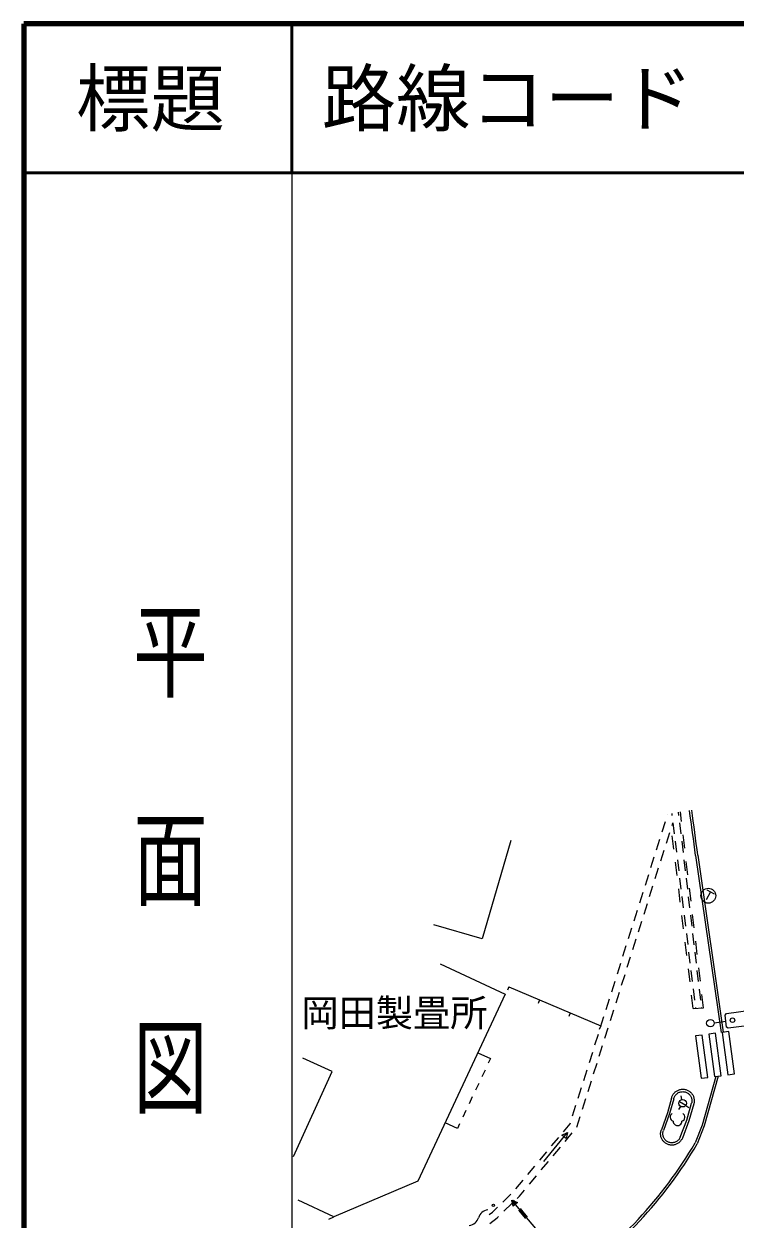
# Model space of a CAD drawing. Units: millimetres, scale not verified. Extents: x 40000 to 680000, y 20000 to 380000.
# Drawn here: x 40000 to 87782, y 299692 to 380000 of the extents above; entities that cross this region are included whole.
import ezdxf
from ezdxf.enums import TextEntityAlignment as Align

# ---------------------------------------------------------------- set-up
doc = ezdxf.new("R2010")
doc.units = ezdxf.units.MM
doc.header["$LTSCALE"] = 1000
for name, color, linetype, lineweight in [('M-BGD', 7, 'Continuous', 25), ('M-BGD-EXST', 7, 'Continuous', 25), ('M-STR-STRC', 7, 'Continuous', 25), ('M-TTL', 2, 'Continuous', 140), ('M-TTL-BAND', 7, 'Continuous', 25), ('M-TTL-LINE', 7, 'Continuous', 50)]:
    doc.layers.add(name, color=color, linetype=linetype, lineweight=lineweight)
doc.layers.add('M-BMK-HTXT', color=7, linetype='Continuous')
doc.layers.add('M-TTL-TXT', color=7, linetype='Continuous')
doc.styles.add('@ＭＳ ゴシック', font='')
doc.styles.add('ＭＳ ゴシック', font='')
doc.styles.get('@ＭＳ ゴシック').set_extended_font_data('@MS Gothic')
doc.styles.get('ＭＳ ゴシック').set_extended_font_data('MS Gothic')

msp = doc.modelspace()

# ---------------------------------------------------------------- linework, layer by layer
at = {"layer": 'M-BGD'}
for p, q in [((83256, 326895), (83260, 326909)), ((83526, 326953), (83542, 326821)), ((83965, 327027), (83990, 326818)), ((84189, 326408), (84113, 327052)), ((82880, 325703), (83105, 326418)), ((83544, 326146), (83601, 326329)), ((83602, 326325), (83693, 325580)), ((84048, 326322), (84136, 325577)), ((83168, 324954), (83393, 325669)), ((83666, 324558), (83558, 325452)), ((84400, 324621), (84294, 325514)), ((82504, 324510), (82729, 325226)), ((82792, 323761), (83017, 324477)), ((83753, 325084), (83844, 324339)), ((84195, 325080), (84283, 324336)), ((82128, 323318), (82354, 324034)), ((83884, 322772), (83775, 323665)), ((83904, 323843), (83995, 323099)), ((84341, 323839), (84429, 323094)), ((84611, 322833), (84505, 323727)), ((81752, 322126), (81978, 322842)), ((82416, 322569), (82641, 323285)), ((82040, 321377), (82266, 322092)), ((84055, 322602), (84146, 321858)), ((84487, 322598), (84575, 321853)), ((81376, 320934), (81602, 321649)), ((84101, 320985), (83992, 321878)), ((84206, 321361), (84297, 320617)), ((84634, 321356), (84722, 320611)), ((84821, 321045), (84716, 321939)), ((86126, 321684), (85829, 321134)), ((85883, 321815), (86368, 321554)), ((81000, 319742), (81226, 320457)), ((81664, 320185), (81890, 320900)), ((81288, 318993), (81514, 319708)), ((84318, 319198), (84209, 320091)), ((84357, 320121), (84448, 319376)), ((84780, 320115), (84868, 319370)), ((85032, 319258), (84927, 320152)), ((80624, 318550), (80850, 319265)), ((84508, 318880), (84599, 318135)), ((84927, 318873), (85014, 318129)), ((80248, 317358), (80474, 318073)), ((80912, 317801), (81138, 318516)), ((84535, 317411), (84427, 318305)), ((85243, 317470), (85137, 318364)), ((80536, 316609), (80762, 317324)), ((84659, 317639), (84750, 316894)), ((85073, 317632), (85161, 316887)), ((79872, 316166), (80098, 316881)), ((84753, 315624), (84644, 316518)), ((85454, 315683), (85348, 316576)), ((79496, 314973), (79722, 315689)), ((80160, 315417), (80386, 316132)), ((84810, 316398), (84901, 315653)), ((85219, 316391), (85307, 315646)), ((72590, 315295), (72492, 315065)), ((72590, 315295), (78755, 312671)), ((79784, 314224), (80010, 314940)), ((84961, 315157), (85051, 314413)), ((85366, 315149), (85453, 314404)), ((74645, 314420), (74547, 314190)), ((79120, 313781), (79346, 314497)), ((84970, 313837), (84861, 314731)), ((85664, 313895), (85559, 314789)), ((76700, 313546), (76602, 313316)), ((78744, 312589), (78970, 313304)), ((79408, 313032), (79634, 313748)), ((84970, 313837), (85664, 313895)), ((85112, 313916), (85120, 313849)), ((85512, 313908), (85515, 313882)), ((78755, 312671), (78657, 312441)), ((78755, 312671), (78657, 312441)), ((79032, 311840), (79258, 312555)), ((78369, 311397), (78594, 312112)), ((70509, 310870), (71345, 310480)), ((77993, 310205), (78218, 310920)), ((78656, 310648), (78882, 311363)), ((71345, 310480), (71195, 310160)), ((78280, 309456), (78506, 310171)), ((70981, 309708), (70768, 309256)), ((77617, 309013), (77842, 309728)), ((70554, 308804), (70341, 308351)), ((77241, 307821), (77466, 308536)), ((77904, 308264), (78130, 308979)), ((70128, 307899), (69914, 307447)), ((77529, 307072), (77754, 307787)), ((84037, 307595), (84478, 307358)), ((84211, 307722), (84165, 307967)), ((69701, 306995), (69488, 306543)), ((76865, 306629), (77090, 307344)), ((84117, 307269), (83977, 307062)), ((84464, 307336), (84671, 307195)), ((69124, 305771), (68297, 306156)), ((69274, 306090), (69124, 305771)), ((76253, 305565), (76698, 306099)), ((76698, 306099), (76714, 306152)), ((77153, 305880), (77378, 306595)), ((74943, 303569), (76521, 305508)), ((75454, 304604), (75934, 305181)), ((76139, 305335), (76521, 305508)), ((76430, 305098), (76139, 305335)), ((76362, 304914), (76842, 305490)), ((76521, 305508), (76430, 305098)), ((75562, 303953), (76042, 304530)), ((74654, 303643), (75134, 304220)), ((74763, 302992), (75243, 303569)), ((73855, 302682), (74335, 303259)), ((73055, 301721), (73535, 302298)), ((73963, 302031), (74443, 302608)), ((72173, 300838), (72711, 301360)), ((73147, 301086), (73302, 301237)), ((73302, 301237), (73643, 301647)), ((71477, 300164), (71813, 300490)), ((72249, 300216), (72788, 300738)), ((72928, 300687), (72773, 300872)), ((74388, 299056), (72775, 300966)), ((72874, 300558), (72775, 300966)), ((72775, 300966), (73160, 300800)), ((73160, 300800), (72874, 300558)), ((73043, 300783), (72888, 300969)), ((73845, 299823), (73364, 300399)), ((60494, 299698), (60832, 299849)), ((71254, 299992), (71477, 300164)), ((71304, 299401), (71804, 299785)), ((71804, 299785), (71890, 299869)), ((73729, 299727), (73249, 300303))]:
    msp.add_line(p, q, dxfattribs=at)
for points in [[(72710, 325135), (70783, 318521), (67537, 319466)], [(67960, 316852), (72342, 314805), (66473, 302244), (60832, 299849), (58422, 300972)], [(58103, 303888), (60706, 309603), (58747, 310499)], [(83514, 307812), (83526, 307860), (83541, 307908), (83560, 307955), (83581, 308000), (83606, 308044), (83632, 308086), (83662, 308126), (83694, 308165), (83728, 308200), (83765, 308234), (83804, 308265), (83845, 308294), (83888, 308321), (83932, 308344), (83978, 308364), (84025, 308381), (84073, 308395), (84121, 308407), (84171, 308414), (84221, 308419), (84271, 308420), (84321, 308418), (84371, 308413), (84420, 308405), (84468, 308393), (84517, 308378), (84563, 308361), (84608, 308340), (84653, 308316), (84695, 308290), (84735, 308261), (84774, 308229), (84810, 308195), (84845, 308158), (84876, 308119), (84906, 308079), (84933, 308037), (84956, 307993), (84977, 307947), (84994, 307900), (85009, 307853), (85021, 307804), (85030, 307754), (85034, 307706), (85037, 307655), (85035, 307605), (85031, 307555), (85022, 307506), (85012, 307458), (85007, 307441)], [(83514, 307812), (83238, 306834), (82828, 305689)], [(83658, 307771), (83381, 306788), (82969, 305638)], [(83658, 307771), (83672, 307820), (83689, 307867), (83709, 307913), (83733, 307956), (83760, 307998), (83791, 308038), (83825, 308074), (83862, 308108), (83902, 308139), (83943, 308167), (83987, 308190), (84032, 308211), (84079, 308227), (84128, 308240), (84178, 308250), (84227, 308254), (84277, 308255), (84327, 308251), (84376, 308245), (84425, 308233), (84473, 308218), (84519, 308200), (84564, 308177), (84606, 308151), (84647, 308121), (84685, 308089), (84720, 308054), (84752, 308015), (84781, 307975), (84807, 307932), (84829, 307887), (84848, 307841), (84862, 307793), (84872, 307744), (84880, 307694), (84883, 307645), (84881, 307595), (84876, 307545), (84866, 307496), (84863, 307482)], [(84098, 305195), (84540, 306337), (84863, 307482)], [(85007, 307441), (84681, 306289), (84238, 305141)], [(84238, 305141), (84219, 305095), (84196, 305050), (84170, 305008), (84142, 304967), (84110, 304928), (84077, 304890), (84041, 304856), (84002, 304824), (83963, 304794), (83921, 304768), (83877, 304743), (83831, 304722), (83784, 304704), (83737, 304689), (83688, 304678), (83639, 304669), (83589, 304664), (83539, 304662), (83489, 304663), (83439, 304668), (83390, 304676), (83341, 304688), (83294, 304702), (83246, 304719), (83201, 304740), (83156, 304763), (83114, 304790), (83074, 304819), (83035, 304851), (82999, 304885), (82965, 304921), (82933, 304960), (82904, 305001), (82877, 305043), (82854, 305088), (82834, 305134), (82817, 305180), (82803, 305229), (82791, 305277), (82784, 305326), (82779, 305376), (82779, 305426), (82780, 305477), (82786, 305526), (82795, 305575), (82806, 305624), (82822, 305671), (82828, 305689)], [(84098, 305195), (84078, 305150), (84053, 305106), (84026, 305065), (83994, 305025), (83960, 304990), (83923, 304956), (83883, 304926), (83840, 304899), (83797, 304876), (83750, 304856), (83703, 304841), (83655, 304829), (83605, 304822), (83555, 304818), (83506, 304818), (83456, 304823), (83406, 304831), (83358, 304845), (83311, 304861), (83265, 304882), (83221, 304906), (83180, 304934), (83140, 304965), (83104, 304999), (83071, 305036), (83040, 305076), (83013, 305118), (82990, 305162), (82970, 305208), (82954, 305255), (82942, 305304), (82935, 305353), (82931, 305403), (82930, 305453), (82935, 305503), (82944, 305552), (82957, 305600), (82969, 305638)]]:
    msp.add_lwpolyline(points, dxfattribs=at)
for centre, radius in [((85983, 321420), 500), ((84257, 307476), 250), ((71543, 300624), 75)]:
    msp.add_circle(centre, radius, dxfattribs=at)
for centre, start, end in [((69856, 299979), 275.39346, 344.35723), ((71226, 299596), 95.39346, 164.35723)]:
    msp.add_arc(centre, 712, start, end, dxfattribs=at)
at = {"layer": 'M-BGD-EXST'}
for p, q in [((87109, 313391), (87195, 313504)), ((87215, 312598), (87109, 313391)), ((87195, 313504), (88979, 313743)), ((86369, 312888), (87162, 312995)), ((87328, 312513), (87215, 312598)), ((89112, 312752), (87328, 312513))]:
    msp.add_line(p, q, dxfattribs=at)
for centre, radius in [((87608, 313055), 150), ((86122, 312855), 250)]:
    msp.add_circle(centre, radius, dxfattribs=at)
for centre, radius, start, end in [((83683, 306537), 268, 116.087, 255.33413), ((84147, 306537), 268, 284.66581, 63.91294), ((83915, 306278), 300, 179.99997, 359.99997)]:
    msp.add_arc(centre, radius, start, end, dxfattribs=at)
at = {"layer": 'M-STR-STRC'}
for p, q in [((85129, 324120), (86838, 312227)), ((85277, 324142), (86987, 312248))]:
    msp.add_line(p, q, dxfattribs=at)
for points in [[(85130, 312003), (85505, 309153), (85951, 309211), (85576, 312062)], [(86022, 312120), (86397, 309270), (86843, 309329), (86468, 312179)], [(86915, 312238), (87290, 309387), (87736, 309446), (87361, 312297)]]:
    msp.add_lwpolyline(points, close=True, dxfattribs=at)
for points in [[(86489, 309282), (85560, 305996), (85103, 304814)], [(86651, 309303), (85702, 305948), (85239, 304748)]]:
    msp.add_lwpolyline(points, dxfattribs=at)
for centre, radius, start, end in [((-10551900, -1091733), 10730844, 7.58185, 7.59819), ((-10548617, -1091292), 10727682, 7.58183, 7.59821), ((59282, 320066), 29989, 304.89294, 329.43029), ((59282, 320066), 30139, 304.7542, 329.45391)]:
    msp.add_arc(centre, radius, start, end, dxfattribs=at)
at = {"layer": 'M-TTL'}
for p, q in [((40000, 380000), (40000, 20000)), ((680000, 380000), (40000, 380000))]:
    msp.add_line(p, q, dxfattribs=at)
at = {"layer": 'M-TTL-BAND'}
msp.add_line((58000, 370000), (58000, 20000), dxfattribs=at)
at = {"layer": 'M-TTL-LINE'}
for p, q in [((58000, 380000), (58000, 370000)), ((40000, 370000), (680000, 370000))]:
    msp.add_line(p, q, dxfattribs=at)

# ---------------------------------------------------------------- texts
at = {"layer": 'M-BMK-HTXT', "style": 'ＭＳ ゴシック'}
msp.add_text('岡田製畳所', height=1833, dxfattribs=at).set_placement((64893, 313551), align=Align.MIDDLE_CENTER)
at = {"layer": 'M-TTL-BAND', "style": '@ＭＳ ゴシック', "width": 1.4}
msp.add_text('平  面  図', height=3666, rotation=270, dxfattribs=at).set_placement((49777, 306475), align=Align.MIDDLE_RIGHT)
at = {"layer": 'M-TTL-TXT', "style": 'ＭＳ ゴシック'}
msp.add_text('標題', height=3666, dxfattribs=at).set_placement((48500, 375000), align=Align.MIDDLE_CENTER)
msp.add_text('路線コード', height=3666, dxfattribs=at).set_placement((60000, 375000), align=Align.MIDDLE_LEFT)

doc.saveas('drawing.dxf')
